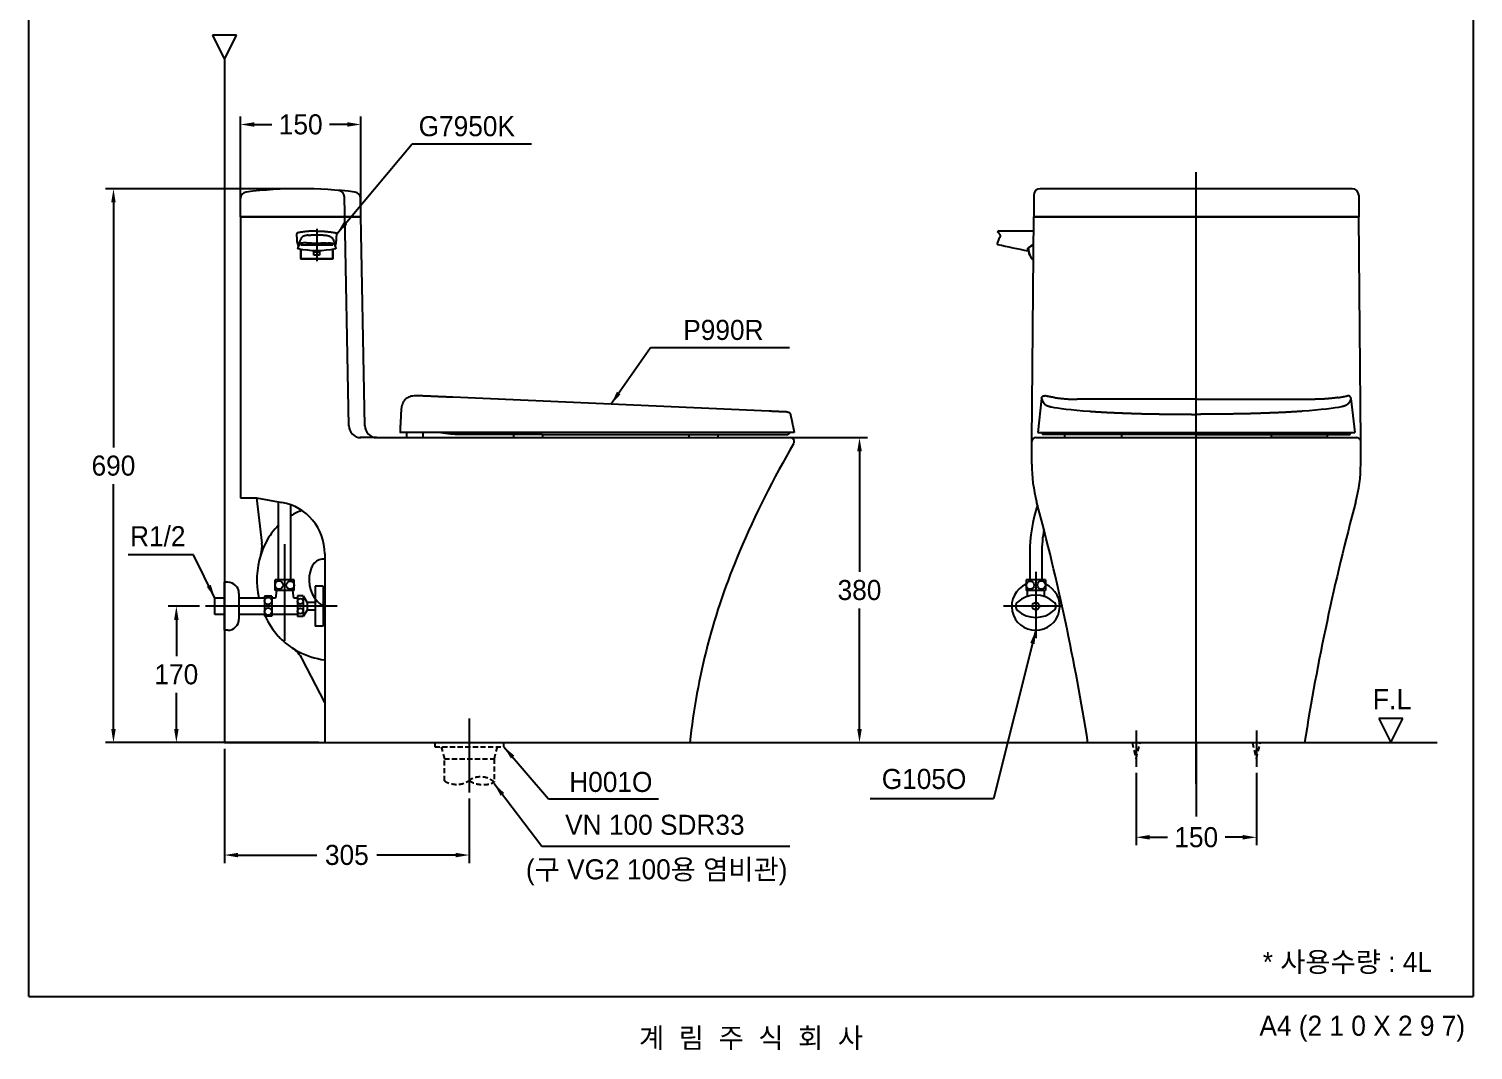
# Model space of a CAD drawing. Header units: millimetres. Extents: x 0 to 1800, y -67 to 2530.
# Drawn here: x 0 to 1800, y -67 to 1205 of the extents above; entities that cross this region are included whole.
import ezdxf
from ezdxf.enums import TextEntityAlignment as Align
from ezdxf.lldxf.tags import DXFTag

# ---------------------------------------------------------------- set-up
doc = ezdxf.new("R2010")
doc.units = ezdxf.units.MM
doc.linetypes.add('DASHED2', pattern=[9.525, 6.35, -3.175])
doc.layers.get('Defpoints').update_dxf_attribs({"color": 1})
for name, color, linetype in [('TEXT', 7, 'Continuous'), ('내부선 및 부속', 4, 'Continuous'), ('도각라인', 255, 'Continuous'), ('외형선', 3, 'Continuous'), ('점선', 6, 'DASHED2'), ('중심선', 1, 'DASHED'), ('치수선', 7, 'Continuous')]:
    doc.layers.add(name, color=color, linetype=linetype)
doc.styles.add('____', font='')
doc.styles.add('타이틀', font='H2GTRM.TTF', dxfattribs={"height": 25})
doc.styles.get('____').set_extended_font_data('굴림')
tags = doc.linetypes.add('DASHDOT', pattern=[70, 31, -13, 13, -13]).pattern_tags.tags
tags[10:11] = [DXFTag(74, 4), DXFTag(75, 0), DXFTag(340, '0'), DXFTag(46, 0.0), DXFTag(50, 0.0), DXFTag(44, 0.0), DXFTag(45, 0.0)]
tags[8:9] = [DXFTag(74, 4), DXFTag(75, 0), DXFTag(340, '0'), DXFTag(46, 0.0), DXFTag(50, 0.0), DXFTag(44, 0.0), DXFTag(45, 0.0)]
tags[6:7] = [DXFTag(74, 4), DXFTag(75, 0), DXFTag(340, '0'), DXFTag(46, 0.0), DXFTag(50, 0.0), DXFTag(44, 0.0), DXFTag(45, 0.0)]
tags[4:5] = [DXFTag(74, 4), DXFTag(75, 0), DXFTag(340, '0'), DXFTag(46, 0.0), DXFTag(50, 0.0), DXFTag(44, 0.0), DXFTag(45, 0.0)]
tags = doc.linetypes.add('DASHED', pattern=[25.72, 12.86, -12.86]).pattern_tags.tags
tags[6:7] = [DXFTag(74, 4), DXFTag(75, 0), DXFTag(340, '0'), DXFTag(46, 0.0), DXFTag(50, 0.0), DXFTag(44, 0.0), DXFTag(45, 0.0)]
tags[4:5] = [DXFTag(74, 4), DXFTag(75, 0), DXFTag(340, '0'), DXFTag(46, 0.0), DXFTag(50, 0.0), DXFTag(44, 0.0), DXFTag(45, 0.0)]
doc.dimstyles.new('MSADIM', dxfattribs={"dimtxt": 33, "dimasz": 17, "dimexe": 10, "dimexo": 7.5, "dimgap": 10, "dimtad": 0, "dimtih": 1, "dimtoh": 1, "dimdec": 0, "dimzin": 1, "dimdsep": 46, "dimtxsty": '____', "dimcen": 11.25, "dimadec": 0, "dimazin": 0, "dimtfac": 1, "dimtdec": 0, "dimtix": 1, "dimtmove": 0, "dimatfit": 3, "dimfxl": 1, "dimtolj": 1, "dimtzin": 1, "dimarcsym": 0})

# ---------------------------------------------------------------- blocks, each defined once
blk = doc.blocks.new('*D11')
at = {"layer": 'Defpoints', "color": 0, "linetype": 'Continuous', "transparency": 16777216}
for p in [(948.8, 696.1), (1035.2, 696.1), (823.8, 316.1)]:
    blk.add_point(p, dxfattribs=at)
at = {"layer": '치수선', "color": 0, "linetype": 'Continuous', "lineweight": -2, "transparency": 16777216}
for p, q in [((956.3, 696.1), (1045.2, 696.1)), ((1035.2, 679.1), (1035.2, 528.9)), ((1035.2, 333.1), (1035.2, 483.3)), ((831.3, 316.1), (1045.2, 316.1))]:
    blk.add_line(p, q, dxfattribs=at)
at = {"layer": '치수선', "color": 0, "linetype": 'Continuous', "transparency": 16777216}
for points in [[(1032.4, 679.1), (1038.1, 679.1), (1035.2, 696.1)], [(1032.4, 333.1), (1038.1, 333.1), (1035.2, 316.1)]]:
    blk.add_solid(points, dxfattribs=at)
at = {"layer": '치수선', "color": 0, "linetype": 'Continuous', "transparency": 16777216, "insert": (1035.2, 506.1), "char_height": 25, "attachment_point": 5, "style": '____'}
blk.add_mtext('\\A1;380', dxfattribs=at)
blk = doc.blocks.new('*D12')
at = {"layer": 'Defpoints', "color": 0, "linetype": 'Continuous', "transparency": 16777216}
for p in [(413.8, 1086.2), (263.8, 971.1), (413.8, 971.1)]:
    blk.add_point(p, dxfattribs=at)
at = {"layer": '치수선', "color": 0, "linetype": 'Continuous', "lineweight": -2, "transparency": 16777216}
for p, q in [((263.8, 978.6), (263.8, 1096.2)), ((280.8, 1086.2), (302.9, 1086.2)), ((396.8, 1086.2), (374.7, 1086.2)), ((413.8, 978.6), (413.8, 1096.2))]:
    blk.add_line(p, q, dxfattribs=at)
at = {"layer": '치수선', "color": 0, "linetype": 'Continuous', "transparency": 16777216}
for points in [[(280.8, 1089), (280.8, 1083.4), (263.8, 1086.2)], [(396.8, 1089), (396.8, 1083.4), (413.8, 1086.2)]]:
    blk.add_solid(points, dxfattribs=at)
at = {"layer": '치수선', "color": 0, "linetype": 'Continuous', "transparency": 16777216, "insert": (338.8, 1086.2), "char_height": 25, "attachment_point": 5, "style": '____'}
blk.add_mtext('\\A1;150', dxfattribs=at)
blk = doc.blocks.new('*D8')
at = {"layer": 'Defpoints', "color": 0, "linetype": 'Continuous', "transparency": 16777216}
for p in [(243.8, 316.1), (548.8, 253.9), (548.8, 176.1)]:
    blk.add_point(p, dxfattribs=at)
at = {"layer": '치수선', "color": 0, "linetype": 'Continuous', "lineweight": -2, "transparency": 16777216}
for p, q in [((243.8, 308.6), (243.8, 166.1)), ((548.8, 246.4), (548.8, 166.1)), ((260.8, 176.1), (359, 176.1)), ((531.8, 176.1), (433.6, 176.1))]:
    blk.add_line(p, q, dxfattribs=at)
at = {"layer": '치수선', "color": 0, "linetype": 'Continuous', "transparency": 16777216}
for points in [[(260.8, 178.9), (260.8, 173.2), (243.8, 176.1)], [(531.8, 178.9), (531.8, 173.2), (548.8, 176.1)]]:
    blk.add_solid(points, dxfattribs=at)
at = {"layer": '치수선', "color": 0, "linetype": 'Continuous', "transparency": 16777216, "insert": (396.3, 176.1), "char_height": 25, "attachment_point": 5, "style": '____'}
blk.add_mtext('\\A1;305', dxfattribs=at)
blk = doc.blocks.new('*D9')
at = {"layer": 'Defpoints', "color": 0, "linetype": 'Continuous', "transparency": 16777216}
for p in [(220.2, 486.1), (183.8, 316.1), (243.8, 316.1)]:
    blk.add_point(p, dxfattribs=at)
at = {"layer": '치수선', "color": 0, "linetype": 'Continuous', "lineweight": -2, "transparency": 16777216}
for p, q in [((212.7, 486.1), (173.8, 486.1)), ((183.8, 469.1), (183.8, 423.9)), ((183.8, 333.1), (183.8, 378.2)), ((236.3, 316.1), (173.8, 316.1))]:
    blk.add_line(p, q, dxfattribs=at)
at = {"layer": '치수선', "color": 0, "linetype": 'Continuous', "transparency": 16777216}
for points in [[(181, 469.1), (186.6, 469.1), (183.8, 486.1)], [(181, 333.1), (186.6, 333.1), (183.8, 316.1)]]:
    blk.add_solid(points, dxfattribs=at)
at = {"layer": '치수선', "color": 0, "linetype": 'Continuous', "transparency": 16777216, "insert": (183.8, 401.1), "char_height": 25, "attachment_point": 5, "style": '____'}
blk.add_mtext('\\A1;170', dxfattribs=at)
blk = doc.blocks.new('*D10')
at = {"layer": 'Defpoints', "color": 0, "linetype": 'Continuous', "transparency": 16777216}
for p in [(1379.9, 286.1), (1529.9, 286.1), (1529.9, 198.2)]:
    blk.add_point(p, dxfattribs=at)
at = {"layer": '치수선', "color": 0, "linetype": 'Continuous', "lineweight": -2, "transparency": 16777216}
for p, q in [((1379.9, 278.6), (1379.9, 188.2)), ((1529.9, 278.6), (1529.9, 188.2)), ((1396.9, 198.2), (1419, 198.2)), ((1512.9, 198.2), (1490.9, 198.2))]:
    blk.add_line(p, q, dxfattribs=at)
at = {"layer": '치수선', "color": 0, "linetype": 'Continuous', "transparency": 16777216}
for points in [[(1396.9, 201.1), (1396.9, 195.4), (1379.9, 198.2)], [(1512.9, 201.1), (1512.9, 195.4), (1529.9, 198.2)]]:
    blk.add_solid(points, dxfattribs=at)
at = {"layer": '치수선', "color": 0, "linetype": 'Continuous', "transparency": 16777216, "insert": (1454.9, 198.2), "char_height": 25, "attachment_point": 5, "style": '____'}
blk.add_mtext('\\A1;150', dxfattribs=at)
blk = doc.blocks.new('*D5')
at = {"layer": 'Defpoints', "color": 0, "linetype": 'Continuous', "transparency": 16777216}
for p in [(105.4, 1006.1), (338.8, 1006.1), (368.8, 316.1)]:
    blk.add_point(p, dxfattribs=at)
at = {"layer": '치수선', "color": 0, "linetype": 'Continuous', "lineweight": -2, "transparency": 16777216}
for p, q in [((331.3, 1006.1), (95.4, 1006.1)), ((105.4, 989.1), (105.4, 683.9)), ((105.4, 333.1), (105.4, 638.3)), ((361.3, 316.1), (95.4, 316.1))]:
    blk.add_line(p, q, dxfattribs=at)
at = {"layer": '치수선', "color": 0, "linetype": 'Continuous', "transparency": 16777216}
for points in [[(102.6, 989.1), (108.2, 989.1), (105.4, 1006.1)], [(102.6, 333.1), (108.2, 333.1), (105.4, 316.1)]]:
    blk.add_solid(points, dxfattribs=at)
at = {"layer": '치수선', "color": 0, "linetype": 'Continuous', "transparency": 16777216, "insert": (105.4, 661.1), "char_height": 25, "attachment_point": 5, "style": '____'}
blk.add_mtext('\\A1;690', dxfattribs=at)

msp = doc.modelspace()

# ---------------------------------------------------------------- linework, layer by layer
for p, q in [((948.8, 696.1), (974.5, 696.1)), ((1454.9, 316.1), (1454.9, 224.1))]:
    msp.add_line(p, q)
at = {"layer": '내부선 및 부속', "linetype": 'Continuous'}
for p, q in [((398.8, 710.8), (393.3, 996.3)), ((263.8, 971.1), (413.8, 971.1)), ((413.8, 971.1), (263.8, 971.1)), ((1252.4, 971.1), (1657.4, 971.1)), ((1252.1, 953.4), (1208.7, 953.4)), ((1252.1, 953.4), (1208.7, 953.4)), ((338.8, 930.7), (338.8, 919.2)), ((339.3, 918.7), (378.3, 918.7)), ((355.3, 923.5), (355.3, 928.9)), ((355.3, 928.9), (355.3, 927.6)), ((355.3, 923.5), (355.3, 927.6)), ((355.3, 927.6), (362.3, 927.6)), ((362.3, 923.5), (355.3, 923.5)), ((362.3, 928.9), (362.3, 923.5)), ((362.3, 927.6), (362.3, 923.5)), ((378.8, 919.2), (378.8, 930.7)), ((1245.1, 931.3), (1245.1, 932)), ((1245.1, 932), (1245.1, 931.3)), ((922.7, 729), (528.2, 746.4)), ((1262.1, 745), (1257.3, 702.6)), ((1647.8, 745), (1652.6, 702.6)), ((953.8, 702.6), (530.2, 702.6)), ((1257.3, 702.6), (1652.6, 702.6)), ((1262.9, 702.6), (1262.9, 701.1)), ((1647, 702.6), (1647, 701.1)), ((433.8, 696.1), (412.7, 696.1)), ((470.5, 696.1), (491.5, 696.1)), ((603.9, 696.1), (640.4, 696.1)), ((639.6, 700.1), (914, 700.1)), ((822.5, 696.1), (859, 696.1)), ((1254.9, 696.1), (1654.9, 696.1)), ((1454.9, 700.1), (1263.9, 700.1)), ((1292.3, 696.1), (1360.8, 696.1)), ((1454.9, 700.1), (1646, 700.1)), ((1617.5, 696.1), (1549.1, 696.1)), ((283.8, 621.1), (315.3, 615.4)), ((311.3, 518.8), (311.3, 616.2)), ((326.3, 518.8), (326.3, 612.4)), ((368.8, 551.5), (368.8, 366.1)), ((1247.4, 551.9), (1247.4, 518.8)), ((1262.4, 551.9), (1262.4, 518.8)), ((247.8, 516.1), (243.8, 516.1)), ((330.8, 518.8), (306.8, 518.8)), ((306.8, 505.8), (306.8, 518.8)), ((330.8, 505.8), (306.8, 505.8)), ((308.8, 505.8), (307.3, 496.3)), ((330.3, 496.3), (328.8, 505.8)), ((330.8, 505.8), (330.8, 518.8)), ((356.8, 511.1), (356.8, 461.1)), ((366.8, 511.1), (356.8, 511.1)), ((366.8, 511.1), (366.8, 461.1)), ((1266.9, 518.8), (1242.9, 518.8)), ((1242.9, 518.8), (1242.9, 505.8)), ((1266.9, 505.8), (1242.9, 505.8)), ((1244.4, 505.8), (1244.4, 498.4)), ((1265.4, 505.8), (1265.4, 498.4)), ((1266.9, 518.8), (1266.9, 505.8)), ((231.8, 475.8), (231.8, 496.3)), ((243.8, 496.3), (231.8, 496.3)), ((261.8, 502.1), (261.8, 470.1)), ((293.8, 496.3), (261.8, 496.3)), ((293.8, 498.6), (293.8, 473.6)), ((302.8, 498.6), (293.8, 498.6)), ((302.8, 498.6), (302.8, 473.6)), ((307.3, 496.3), (302.8, 496.3)), ((334.8, 496.3), (330.3, 496.3)), ((341.8, 499.1), (334.8, 499.1)), ((334.8, 499.1), (334.8, 473.1)), ((341.8, 499.1), (341.8, 473.1)), ((341.8, 499.1), (346.8, 490.8)), ((346.8, 490.8), (346.8, 481.3)), ((356.8, 490.8), (346.8, 490.8)), ((243.8, 475.8), (231.8, 475.8)), ((293.8, 475.8), (261.8, 475.8)), ((302.8, 473.6), (293.8, 473.6)), ((334.8, 475.8), (302.8, 475.8)), ((341.8, 473.1), (334.8, 473.1)), ((346.8, 481.3), (341.8, 473.1)), ((356.8, 481.3), (346.8, 481.3)), ((247.8, 456.1), (243.8, 456.1)), ((366.8, 461.1), (356.8, 461.1))]:
    msp.add_line(p, q, dxfattribs=at)
for centre, radius in [((311.8, 512.5), 5), ((325.8, 512.2), 5), ((1248, 512.2), 5), ((1261.9, 512.5), 5), ((298.3, 492.6), 4.5), ((338.3, 492.1), 3.5), ((1254.9, 486.1), 4.5), ((298.3, 479.6), 4.5), ((338.3, 480.1), 3.5)]:
    msp.add_circle(centre, radius, dxfattribs=at)
for centre, radius, start, end in [((385.3, 996.1), 8, 1.1011, 85.2095), ((1637, 2884.4), 1994.5, 257.5596, 258.6672), ((339.3, 919.2), 0.5, 180.001, 270), ((1272.9, 933.7), 27.3, 182.7383, 182.7402), ((1272.9, 933.7), 27.3, 182.8888, 201.9925), ((413.8, 711.1), 15, 180, 270), ((1254.9, 691.1), 5, 90, 180), ((1263.9, 701.1), 1, 180, 270), ((1646, 701.1), 1, 270, 0), ((1654.9, 691.1), 5, 0, 90), ((303.8, 551.5), 65, 0, 79.8514), ((1442.4, 551.9), 194.9, 161.8845, 180), ((367.1, 529.9), 80, 109.5795, 120.6168), ((370.9, 526.7), 85, 139.3108, 156.8482), ((367.1, 529.9), 80, 134.1703, 139.3108), ((1442.4, 551.9), 179.9, 170.3043, 180), ((389.2, 518.8), 105, 156.8482, 162.6144), ((367.1, 529.9), 15, 83.2752, 139.3108), ((389.2, 518.8), 40, 156.8482, 222.0865), ((389.2, 518.8), 40, 156.8482, 222.0865), ((370.9, 526.7), 20, 139.3108, 156.8482), ((247.8, 502.1), 14, 0, 90), ((1254.9, 486.1), 30, 113.5784, 66.422), ((374.4, 505.4), 20, 222.0865, 242.2776), ((383.7, 523.1), 40, 242.2776, 248.153), ((360.4, 486.1), 7.84, 324.9654, 35.0346), ((1236.9, 486.1), 7, 132.501, 227.499), ((1254.9, 466.4), 33.6, 47.499, 132.501), ((1272.9, 486.1), 7, 312.501, 47.499), ((247.8, 470.1), 14, 270, 360), ((1254.9, 505.7), 33.6, 227.499, 312.501), ((374.4, 505.4), 85, 237.3844, 242.2776), ((383.7, 523.1), 105, 242.2776, 261.8475)]:
    msp.add_arc(centre, radius, start, end, dxfattribs=at)
at = {"layer": '내부선 및 부속', "linetype": 'Continuous', "extrusion": (0, 0, -1)}
for centre, radius, start, end in [((-339.3, 919.2), 0.5, 270, 0), ((-378.3, 919.2), 0.5, 180, 270), ((-1272.9, 933.7), 27.3, 338.0075, 357.1112), ((-1272.9, 933.7), 27.3, 357.2598, 357.2617)]:
    msp.add_arc(centre, radius, start, end, dxfattribs=at)
at = {"layer": '내부선 및 부속', "linetype": 'Continuous'}
for points, knots in [([(334.7, 951.2), (334.6, 951.1), (334.5, 951.1), (334.3, 951), (334.2, 950.9), (334.1, 950.7), (334, 950.6), (333.9, 950.4), (333.9, 950.3), (333.9, 950.2), (333.9, 950.2), (333.9, 950.1)], [0, 0, 0, 0, 0.237659, 0.237659, 0.475331, 0.475331, 0.712783, 0.712783, 0.949763, 0.949763, 1, 1, 1, 1]), ([(334.8, 938), (334.6, 939.6), (334.3, 943.5), (334, 947.7), (333.9, 950.1)], [0, 0, 0, 0, 0.442055, 1, 1, 1, 1]), ([(347.7, 952.9), (346.9, 952.9), (345.7, 952.8), (344, 952.6), (342.6, 952.4), (341.5, 952.3), (340.5, 952.1), (339.5, 952), (338.8, 951.9), (338.3, 951.8), (338.1, 951.8), (337.8, 951.7), (337.5, 951.6), (337.1, 951.6), (336.8, 951.5), (336.3, 951.4), (335.5, 951.3), (335, 951.2), (334.7, 951.2)], [0, 0, 0, 0, 0.052077, 0.079256, 0.118311, 0.15774, 0.173361, 0.216285, 0.275506, 0.305429, 0.320433, 0.335454, 0.39566, 0.438725, 0.48183, 0.54653, 0.697587, 1, 1, 1, 1]), ([(334.8, 938), (334.9, 937.7), (334.9, 937.5), (335, 937.1), (335, 936.9), (335.1, 936.6), (335.1, 936.4), (335.1, 936.3)], [0, 0, 0, 0, 0.354271, 0.354271, 0.708349, 0.708349, 1, 1, 1, 1]), ([(370.4, 938.5), (369.7, 938.4), (368.4, 938.4), (366.6, 938.3), (365.1, 938.2), (363.9, 938.2), (363, 938.1), (361.2, 938.1), (358.3, 938), (354.3, 938.1), (350.2, 938.3), (347, 938.5), (344.4, 938.6), (342.4, 938.6), (340.8, 938.5), (339.4, 938.3), (338.3, 937.8), (337.1, 936.9), (336, 935), (335.4, 933.4), (335, 932.4)], [0, 0, 0, 0, 0.03254, 0.060086, 0.082794, 0.10074, 0.113954, 0.122461, 0.183904, 0.243695, 0.304852, 0.3665, 0.39496, 0.430193, 0.472938, 0.494052, 0.545318, 0.602868, 0.758065, 1, 1, 1, 1]), ([(348, 948.3), (347.5, 948.2), (346.5, 948.1), (345.3, 947.9), (344.2, 947.6), (343.1, 947.3), (342, 946.8), (341.1, 946.3), (340.4, 945.7), (339.9, 945.2), (339.3, 944.3), (338.7, 943.3), (338.2, 942.1), (337.6, 940.7), (336.9, 938.9), (336.3, 937.2), (335.9, 935.9), (335.7, 935.3), (335.5, 935)], [0, 0, 0, 0, 0.037522, 0.065664, 0.091243, 0.126714, 0.156176, 0.204966, 0.237518, 0.267619, 0.301217, 0.389954, 0.448544, 0.514855, 0.666436, 0.830013, 0.906039, 1, 1, 1, 1]), ([(358.8, 953.4), (357.9, 953.4), (356.5, 953.4), (354.6, 953.4), (353.2, 953.3), (351.8, 953.2), (350.4, 953.2), (349, 953.1), (348.1, 953), (347.7, 952.9)], [0, 0, 0, 0, 0.250709, 0.375955, 0.501094, 0.626167, 0.751076, 0.875691, 1, 1, 1, 1]), ([(348, 948.3), (348.5, 948.3), (349.5, 948.4), (350.9, 948.5), (352.4, 948.6), (354.2, 948.6), (356.3, 948.7), (358.7, 948.7), (361.1, 948.7), (363.2, 948.6), (364.6, 948.6), (365.7, 948.6), (366.8, 948.5), (368.2, 948.4), (369.3, 948.3), (369.8, 948.2)], [0, 0, 0, 0, 0.06665, 0.13441, 0.199231, 0.271379, 0.377734, 0.486818, 0.604544, 0.700374, 0.770019, 0.808292, 0.846579, 0.923223, 1, 1, 1, 1]), ([(358.8, 953.4), (360, 953.4), (362.4, 953.4), (365.5, 953.3), (367.9, 953.1), (369.7, 953), (371.4, 952.8), (373.2, 952.6), (374.8, 952.4), (375.9, 952.3), (376.7, 952.2), (377.4, 952.1), (378.1, 952), (378.8, 951.9), (379.3, 951.8), (379.7, 951.7), (380.2, 951.6), (380.7, 951.6), (381.3, 951.5), (381.9, 951.4), (382.4, 951.3), (382.7, 951.2), (382.9, 951.2)], [0, 0, 0, 0, 0.058286, 0.126984, 0.155345, 0.186487, 0.218178, 0.249825, 0.281157, 0.313988, 0.328069, 0.344797, 0.370256, 0.402277, 0.436768, 0.469269, 0.500484, 0.563215, 0.63621, 0.750221, 0.875112, 1, 1, 1, 1]), ([(369.8, 948.2), (370.4, 948.2), (371.3, 948.1), (372.6, 947.8), (374.1, 947.5), (375.3, 947), (376.3, 946.4), (377.2, 945.7), (378.3, 944.6), (379.1, 942.8), (380.2, 940.3), (380.9, 938.2), (381.6, 936.2), (381.9, 935.4), (382.1, 935)], [0, 0, 0, 0, 0.036197, 0.065728, 0.095998, 0.156829, 0.187649, 0.219006, 0.281499, 0.404256, 0.524886, 0.763254, 0.87214, 1, 1, 1, 1]), ([(370.4, 938.5), (370.8, 938.5), (371.7, 938.5), (373.4, 938.6), (375.4, 938.6), (377.3, 938.5), (378.6, 938.2), (379.5, 937.7), (380.3, 937.1), (381.1, 936), (381.9, 934.4), (382.4, 933.1), (382.6, 932.4)], [0, 0, 0, 0, 0.030694, 0.063736, 0.127649, 0.191548, 0.255554, 0.315432, 0.400382, 0.50776, 0.75545, 1, 1, 1, 1]), ([(382.5, 936.3), (382.5, 936.4), (382.6, 936.6), (382.7, 937), (382.7, 937.2), (382.7, 937.6), (382.8, 937.8), (382.8, 938)], [0, 0, 0, 0, 0.357905, 0.357905, 0.715892, 0.715892, 1, 1, 1, 1]), ([(382.8, 938), (383, 939.6), (383.4, 943.5), (383.6, 947.7), (383.7, 950.1)], [0, 0, 0, 0, 0.442081, 1, 1, 1, 1]), ([(382.9, 951.2), (383, 951.1), (383.1, 951.1), (383.3, 951), (383.4, 950.9), (383.5, 950.7), (383.6, 950.6), (383.7, 950.4), (383.7, 950.3), (383.7, 950.2), (383.7, 950.2), (383.7, 950.1)], [0, 0, 0, 0, 0.23766, 0.23766, 0.475334, 0.475334, 0.712788, 0.712788, 0.949769, 0.949769, 1, 1, 1, 1]), ([(1206.7, 938.1), (1206.6, 938), (1206.6, 937.8), (1206.6, 937.5), (1206.7, 937.3), (1206.8, 937.1), (1207.1, 936.9), (1207.2, 936.8), (1207.4, 936.8)], [0, 0, 0, 0, 0.242913, 0.370325, 0.499637, 0.629004, 0.756569, 1, 1, 1, 1]), ([(1210.5, 946.6), (1210.2, 946), (1209.5, 944.7), (1208.5, 942.6), (1207.5, 940.3), (1206.9, 938.8), (1206.7, 938.1)], [0, 0, 0, 0, 0.213363, 0.483293, 0.750086, 1, 1, 1, 1]), ([(1207.8, 951.9), (1207.7, 952.2), (1207.7, 952.6), (1208, 953.3), (1208.4, 953.4), (1208.7, 953.4)], [0, 0, 0, 0, 0.5, 0.5, 1, 1, 1, 1]), ([(1208.7, 953.4), (1208.6, 953.4), (1208.5, 953.4), (1208.2, 953.3), (1208, 953.2), (1207.9, 953), (1207.8, 952.8), (1207.7, 952.7), (1207.7, 952.5), (1207.7, 952.3), (1207.8, 952.1), (1207.8, 952), (1207.9, 951.9)], [0, 0, 0, 0, 0.097097, 0.205787, 0.336628, 0.482695, 0.549813, 0.610938, 0.670475, 0.731755, 0.86271, 1, 1, 1, 1]), ([(1207.9, 951.9), (1208, 951.7), (1208.4, 951), (1209.1, 950), (1209.8, 949.2), (1210.1, 948.7), (1210.2, 948.7)], [0, 0, 0, 0, 0.206752, 0.568452, 0.927926, 1, 1, 1, 1]), ([(1210.2, 948.7), (1210.3, 948.6), (1210.5, 948.3), (1210.7, 947.7), (1210.7, 947.1), (1210.5, 946.8), (1210.5, 946.6)], [0, 0, 0, 0, 0.243654, 0.50007, 0.756448, 1, 1, 1, 1]), ([(335, 932.4), (335, 932.3), (335, 932.2), (335, 932), (335, 932), (335, 932)], [0, 0, 0, 0, 0.855723, 0.855723, 1, 1, 1, 1]), ([(335.8, 931.3), (335.7, 931.3), (335.6, 931.3), (335.4, 931.5), (335.3, 931.5), (335.2, 931.7), (335.1, 931.8), (335, 931.9), (335, 932), (335, 932)], [0, 0, 0, 0, 0.307428, 0.307428, 0.614768, 0.614768, 0.923628, 0.923628, 1, 1, 1, 1]), ([(335.5, 935), (335.6, 934.8), (335.6, 934.6), (335.6, 934.4), (335.5, 934.3), (335.5, 934.3)], [0, 0, 0, 0, 0.777965, 0.777965, 1, 1, 1, 1]), ([(338.8, 919.2), (338.8, 921.3), (338.8, 924.7), (338.8, 928.7), (338.8, 930.3), (338.8, 930.7)], [0, 0, 0, 0, 0.2361046, 0.3652605, 0.399606, 0.399606, 0.399606, 0.399606]), ([(378.8, 930.7), (378.8, 930.5), (378.8, 929), (378.8, 926.9), (378.8, 924.4), (378.8, 922), (378.8, 920.3), (378.8, 919.2)], [0.6003942, 0.6003942, 0.6003942, 0.6003942, 0.6198491, 0.7478804, 0.811249, 0.8746176, 1, 1, 1, 1]), ([(382.6, 932), (382.6, 931.9), (382.5, 931.8), (382.4, 931.6), (382.3, 931.5), (382.1, 931.4), (382, 931.3), (381.9, 931.3), (381.9, 931.3), (381.9, 931.3)], [0, 0, 0, 0, 0.313649, 0.313649, 0.627583, 0.627583, 0.937467, 0.937467, 1, 1, 1, 1]), ([(382.1, 934.3), (382, 934.5), (382, 934.6), (382.1, 934.9), (382.1, 934.9), (382.1, 935)], [0, 0, 0, 0, 0.779298, 0.779298, 1, 1, 1, 1]), ([(382.6, 932), (382.7, 932.1), (382.7, 932.2), (382.6, 932.4), (382.6, 932.4), (382.6, 932.4)], [0, 0, 0, 0, 0.867529, 0.867529, 1, 1, 1, 1]), ([(1245.1, 932), (1245.3, 932.1), (1245.5, 932.2), (1245.7, 932.4), (1245.7, 932.4), (1245.7, 932.4)], [0, 0, 0, 0, 0.867529, 0.867529, 1, 1, 1, 1]), ([(1245.7, 932.4), (1245.5, 932.3), (1245.4, 932.2), (1245.2, 932), (1245.1, 932), (1245.1, 932)], [0, 0, 0, 0, 0.855723, 0.855723, 1, 1, 1, 1]), ([(1245.1, 931.3), (1245.1, 931.3), (1245.1, 931.3), (1245.1, 931.5), (1245.1, 931.5), (1245.1, 931.7), (1245.1, 931.8), (1245.1, 931.9), (1245.1, 932), (1245.1, 932)], [0, 0, 0, 0, 0.307428, 0.307428, 0.614768, 0.614768, 0.923628, 0.923628, 1, 1, 1, 1]), ([(1245.1, 932), (1245.1, 931.9), (1245.1, 931.8), (1245.1, 931.6), (1245.1, 931.5), (1245.1, 931.4), (1245.1, 931.3), (1245.1, 931.3), (1245.1, 931.3), (1245.1, 931.3)], [0, 0, 0, 0, 0.313649, 0.313649, 0.627583, 0.627583, 0.937467, 0.937467, 1, 1, 1, 1]), ([(1245.1, 930.8), (1245.1, 930.9), (1245.1, 931), (1245.1, 931.1), (1245.1, 931.2), (1245.1, 931.3)], [0, 0, 0, 0, 0.499494, 0.499494, 1, 1, 1, 1]), ([(1245.1, 931.3), (1245.1, 931.2), (1245.1, 931.1), (1245.1, 931), (1245.1, 930.9), (1245.1, 930.8)], [0, 0, 0, 0, 0.500506, 0.500506, 1, 1, 1, 1]), ([(1247.5, 933.7), (1247.4, 933.6), (1247.2, 933.5), (1246.8, 933.2), (1246.7, 933.1), (1246.4, 932.9), (1246.3, 932.8), (1246.2, 932.7), (1246.1, 932.7), (1246.1, 932.7), (1246.1, 932.7), (1246.1, 932.7)], [0, 0, 0, 0, 0.297967, 0.297967, 0.598684, 0.598684, 0.799316, 0.799316, 0.951361, 0.951361, 1, 1, 1, 1]), ([(1247.5, 933.7), (1247.4, 933.6), (1247.2, 933.5), (1246.8, 933.2), (1246.7, 933.1), (1246.4, 932.9), (1246.3, 932.8), (1246.2, 932.7), (1246.1, 932.7), (1246.1, 932.7), (1246.1, 932.7), (1246.1, 932.7)], [0, 0, 0, 0, 0.297764, 0.297764, 0.59828, 0.59828, 0.799005, 0.799005, 0.951038, 0.951038, 1, 1, 1, 1]), ([(1249.3, 935), (1249.1, 934.8), (1248.8, 934.6), (1248.5, 934.4), (1248.5, 934.3), (1248.4, 934.3)], [0, 0, 0, 0, 0.777965, 0.777965, 1, 1, 1, 1]), ([(1248.4, 934.3), (1248.6, 934.5), (1248.9, 934.6), (1249.2, 934.9), (1249.3, 934.9), (1249.3, 935)], [0, 0, 0, 0, 0.779298, 0.779298, 1, 1, 1, 1]), ([(484.3, 748.3), (482.9, 748.3), (480.2, 748.3), (475.4, 747.5), (470, 745.2), (465.6, 739.6), (464.5, 735), (464.2, 732.6)], [0, 0, 0, 0, 0.146093, 0.279997, 0.515438, 0.744272, 1, 1, 1, 1])]:
    msp.add_open_spline(points, degree=3, knots=knots, dxfattribs=at)
for points, degree in [([(335.1, 936.3), (335.3, 935.9), (335.4, 935.4), (335.5, 935)], 3), ([(358.8, 953.4), (358.8, 953.4), (358.8, 953.4), (358.8, 953.4)], 3), ([(382.1, 935), (382.2, 935.4), (382.4, 935.9), (382.5, 936.3)], 3), ([(1252.1, 953.4), (1237.6, 953.4), (1223.2, 953.4), (1208.7, 953.4)], 3), ([(1249.3, 935), (1250, 935.4), (1250.6, 935.9), (1251.3, 936.3)], 3), ([(1251.3, 936.3), (1250.6, 935.9), (1250, 935.4), (1249.3, 935)], 3), ([(1249.7, 935.2), (1250.1, 935.5), (1250.6, 935.8), (1251.8, 936.7)], 3), ([(1251.3, 936.3), (1250.7, 936), (1250.2, 935.6), (1249.7, 935.2)], 3), ([(335.5, 934.3), (335.3, 933.7), (335.1, 933), (335, 932.4)], 3), ([(335.1, 932.6), (335, 932.4)], 1), ([(381.9, 931.3), (366.7, 928), (351, 928), (335.8, 931.3)], 3), ([(378.3, 918.7), (339.3, 918.7)], 1), ([(382.6, 932.4), (382.5, 933), (382.3, 933.7), (382.1, 934.3)], 3), ([(382.7, 932.4), (382.6, 932.6)], 1), ([(1245.1, 932), (1246.1, 932.7)], 1), ([(1246.1, 932.7), (1245.1, 932)], 1), ([(1245.1, 930.8), (1245.1, 932)], 1), ([(1245.1, 932), (1245.1, 930.8)], 1), ([(1245.1, 932), (1245.1, 930.3), (1245.1, 930.3), (1245.1, 932)], 3), ([(1245.1, 931.3), (1245.1, 928), (1245.1, 928), (1245.1, 931.3)], 3), ([(1245.7, 932.4), (1246.6, 933), (1247.5, 933.7), (1248.4, 934.3)], 3), ([(1248.4, 934.3), (1247.5, 933.7), (1246.6, 933), (1245.7, 932.4)], 3), ([(1247.5, 933.7), (1247.6, 933.7), (1247.6, 933.8), (1247.7, 933.8)], 3), ([(1247.7, 933.8), (1247.6, 933.8), (1247.6, 933.7), (1247.5, 933.7)], 3), ([(1247.7, 933.8), (1248.3, 934.3), (1249, 934.7), (1249.7, 935.2)], 3), ([(1249.7, 935.2), (1249, 934.7), (1248.3, 934.3), (1247.7, 933.8)], 3), ([(1250, 919), (1250, 918.8), (1250.2, 918.7), (1250.4, 918.7)], 3), ([(1250.4, 918.7), (1251.5, 918.7)], 1), ([(1251.5, 918.7), (1250.4, 918.7)], 1), ([(1250.4, 918.7), (1250.4, 918.7)], 1), ([(1262.8, 743.2), (1263.2, 742.1), (1263.6, 741.1), (1264.2, 740), (1264.8, 739.1), (1265.6, 738.2)], 5), ([(1265.6, 738.2), (1266.9, 736.9), (1268.6, 735.8), (1270.6, 735.3), (1272.5, 734.8), (1274.3, 734.4)], 5), ([(1286.4, 745), (1290.4, 744.6), (1294.4, 744.2), (1298.5, 743.9), (1302.6, 743.9), (1306.6, 743.9)], 5), ([(1454.9, 743.9), (1380.8, 743.9), (1306.6, 743.9)], 2), ([(1454.9, 743.9), (1529.1, 743.9), (1603.2, 743.9)], 2), ([(1623.5, 745), (1619.4, 744.6), (1615.4, 744.2), (1611.3, 743.9), (1607.3, 743.9), (1603.2, 743.9)], 5), ([(1644.2, 738.2), (1642.9, 736.9), (1641.2, 735.8), (1639.2, 735.3), (1637.4, 734.8), (1635.5, 734.4)], 5), ([(1647.1, 743.2), (1646.7, 742.1), (1646.2, 741.1), (1645.6, 740), (1645, 739.1), (1644.2, 738.2)], 5), ([(944.7, 728), (933.7, 728.5), (922.7, 729)], 2), ([(945.8, 728), (945.6, 728), (945.3, 728), (945.1, 728), (944.9, 728), (944.7, 728)], 5), ([(949.1, 725.1), (951.5, 713.9), (953.8, 702.6)], 2), ([(1274.3, 734.4), (1282.5, 732.6), (1298.8, 730.7), (1322.7, 728.9)], 3), ([(1322.7, 728.9), (1333.9, 728.1), (1345.2, 727.4), (1356.4, 727), (1367.7, 726.6), (1378.9, 726.2)], 5), ([(1587.1, 728.9), (1575.9, 728.1), (1564.7, 727.4), (1553.4, 727), (1542.2, 726.6), (1530.9, 726.2)], 5), ([(1635.5, 734.4), (1627.4, 732.6), (1611, 730.7), (1587.1, 728.9)], 3), ([(530.2, 702.6), (498.1, 702.6), (466, 702.6)], 2), ([(470.5, 702.6), (470.5, 699.3), (470.5, 696.1)], 2), ([(491.5, 696.1), (491.5, 699.3), (491.5, 702.6)], 2), ([(521.7, 701.1), (516.6, 701.8), (511.5, 702.6)], 2), ([(1270.9, 702.6), (1295.6, 702.6), (1320.2, 702.6)], 2), ([(639.6, 700.1), (587.7, 700.1), (535.9, 700.1)], 2), ([(603.9, 700.1), (603.9, 698.1), (603.9, 696.1)], 2), ([(640.4, 696.1), (640.4, 698.1), (640.4, 700.1)], 2), ([(822.5, 700.1), (822.5, 698.1), (822.5, 696.1)], 2), ([(859, 696.1), (859, 698.1), (859, 700.1)], 2), ([(914, 700.1), (929.9, 700.1), (945.8, 700.1)], 2), ([(1291.3, 696.1), (1291.3, 698.1), (1291.3, 700.1)], 2), ([(1361.8, 700.1), (1361.8, 698.1), (1361.8, 696.1)], 2), ([(1548.1, 700.1), (1548.1, 698.1), (1548.1, 696.1)], 2), ([(1618.5, 696.1), (1618.5, 698.1), (1618.5, 700.1)], 2)]:
    msp.add_open_spline(points, degree=degree, dxfattribs=at)
for points, weights in [([(1250, 919), (1246, 925.1), (1245.6, 932.4)], [1, 0.927005145971, 0.920756203014]), ([(1245.6, 932.4), (1245.6, 932.4), (1245.6, 932.4)], [0.920697541812, 0.920697168179, 0.920696794811]), ([(1245.6, 932.4), (1245.6, 932.4), (1245.6, 932.4)], [0.920696794811, 0.920697168179, 0.920697541812]), ([(1245.6, 932.4), (1246, 925.1), (1250, 919)], [0.920756203014, 0.927005145971, 1]), ([(1250.4, 918.7), (1250.1, 918.7), (1250, 919)], [1, 0.878082022013, 1]), ([(488.3, 748.1), (486.3, 748.2), (484.3, 748.3)], [1, 0.999995466787, 1]), ([(528.2, 746.4), (508.2, 747.2), (488.3, 748.1)], [1, 0.999999995809, 1]), ([(1262.2, 744.9), (1262.5, 744.1), (1262.8, 743.2)], [1, 0.999526828527, 1]), ([(1278.3, 746), (1272.3, 746.9), (1266.4, 748.2)], [1, 0.999574856367, 1]), ([(1278.3, 746), (1282.3, 745.4), (1286.4, 745)], [1, 0.999784940854, 1]), ([(1631.5, 746), (1627.5, 745.4), (1623.5, 745)], [1, 0.999784940854, 1]), ([(1631.5, 746), (1637.5, 746.9), (1643.5, 748.2)], [1, 0.999574856367, 1]), ([(1647.6, 744.9), (1647.4, 744.1), (1647.1, 743.2)], [1, 0.999526828527, 1]), ([(463.9, 729.8), (463.2, 716.2), (462.5, 702.6)], [1, 0.99999999674, 1]), ([(464.2, 732.6), (464, 731.3), (464, 729.9)], [1, 0.999320650007, 1]), ([(945.8, 728), (948.6, 727.9), (949.1, 725.1)], [1, 0.778958504917, 1]), ([(466, 702.6), (464.3, 702.6), (462.5, 702.6)], [1, 0.999999997672, 1]), ([(947.8, 702.1), (947.8, 700.1), (945.8, 700.1)], [1, 0.707106781521, 1]), ([(947.7, 702.6), (947.8, 702.3), (947.8, 702.1)], [1, 0.991444861512, 1]), ([(535.6, 700.1), (528.6, 700.1), (521.7, 701.1)], [1, 0.997681786771, 1])]:
    msp.add_rational_spline(points, weights, degree=2, dxfattribs=at)
for points, weights, knots in [([(1262.2, 745.2), (1262.3, 746.7), (1263.6, 747.6), (1264.8, 748.5), (1266.4, 748.2)], [1, 0.914167556406, 1, 0.914167556406, 1], [0, 0, 0, 0.5, 0.5, 1, 1, 1]), ([(1647.7, 745.2), (1647.5, 746.7), (1646.3, 747.6), (1645, 748.5), (1643.5, 748.2)], [1, 0.914167556406, 1, 0.914167556406, 1], [0, 0, 0, 0.5, 0.5, 1, 1, 1]), ([(1378.9, 726.2), (1384.2, 726), (1389.4, 725.9), (1394.9, 725.8), (1400.3, 725.7), (1405.4, 725.6), (1410.4, 725.5), (1415.1, 725.4), (1419.7, 725.3), (1424, 725.3), (1428.2, 725.3), (1432.2, 725.2), (1436.1, 725.2), (1439.7, 725.2), (1443.3, 725.2), (1446.6, 725.2), (1449.8, 725.1), (1452.4, 725.1), (1454.9, 725.1)], [1, 0.999995659105, 1, 0.99999658158, 1, 0.999997636769, 1, 0.999998329207, 1, 0.99999874318, 1, 0.999999006279, 1, 0.999999208376, 1, 0.999999374151, 1, 0.999999614898, 1], [0, 0, 0, 0.138266, 0.138266, 0.281546, 0.281546, 0.414924, 0.414924, 0.536597, 0.536597, 0.648766, 0.648766, 0.752642, 0.752642, 0.847575, 0.847575, 0.932906, 0.932906, 1, 1, 1]), ([(1530.9, 726.2), (1525.7, 726), (1520.4, 725.9), (1515, 725.8), (1509.5, 725.7), (1504.5, 725.6), (1499.4, 725.5), (1494.8, 725.4), (1490.1, 725.3), (1485.9, 725.3), (1481.6, 725.3), (1477.7, 725.2), (1473.7, 725.2), (1470.1, 725.2), (1466.5, 725.2), (1463.3, 725.2), (1460, 725.1), (1457.5, 725.1), (1454.9, 725.1)], [1, 0.999995659105, 1, 0.99999658158, 1, 0.999997636769, 1, 0.999998329207, 1, 0.99999874318, 1, 0.999999006279, 1, 0.999999208376, 1, 0.999999374151, 1, 0.999999614898, 1], [0, 0, 0, 0.138266, 0.138266, 0.281546, 0.281546, 0.414924, 0.414924, 0.536597, 0.536597, 0.648766, 0.648766, 0.752642, 0.752642, 0.847575, 0.847575, 0.932906, 0.932906, 1, 1, 1])]:
    msp.add_rational_spline(points, weights, degree=2, knots=knots, dxfattribs=at)
at = {"layer": '도각라인', "color": 7}
for p, q in [((0, 0), (0, 2530)), ((1800, 2530), (1800, 0)), ((0, 0), (1800, 0))]:
    msp.add_line(p, q, dxfattribs=at)
at = {"layer": '외형선', "linetype": 'Continuous'}
for p, q in [((258.8, 1197.3), (228.8, 1197.3)), ((228.8, 1197.3), (243.8, 1167.3)), ((243.8, 1167.3), (258.8, 1197.3)), ((243.8, 1167.3), (243.8, 316.1)), ((243.8, 456.1), (243.8, 516.1)), ((1712.3, 346.1), (1682.3, 346.1)), ((1682.3, 346.1), (1697.3, 316.1)), ((1697.3, 316.1), (1712.3, 346.1)), ((243.8, 316.1), (1755.3, 316.1))]:
    msp.add_line(p, q, dxfattribs=at)
at = {"layer": '외형선'}
for p, q in [((263.8, 971.1), (263.8, 994)), ((418.8, 710.8), (413.4, 994.2)), ((1252.4, 998.1), (1252.4, 971.1)), ((1649.4, 1006.1), (1260.4, 1006.1)), ((1657.4, 998.1), (1657.4, 971.1)), ((263.8, 971.1), (263.8, 621.1)), ((1249.9, 691.1), (1252.4, 971.1)), ((1657.4, 971.1), (1252.4, 971.1)), ((1659.9, 691.1), (1657.4, 971.1)), ((433.8, 696.1), (948.8, 696.1)), ((1249.9, 663), (1249.9, 691.1)), ((1659.9, 663), (1659.9, 691.1)), ((263.8, 621.1), (283.8, 621.1)), ((283.8, 621.1), (290.4, 564.7)), ((368.8, 366.1), (340.8, 420.4)), ((368.8, 366.1), (368.8, 316.1)), ((368.8, 316.1), (823.8, 316.1)), ((1319.9, 316.1), (1589.9, 316.1))]:
    msp.add_line(p, q, dxfattribs=at)
for centre, radius, start, end in [((271.8, 994), 8, 96.9087, 180), ((338.8, 441.1), 565, 83.1373, 96.9087), ((405.4, 994.1), 8, 1.1011, 83.1373), ((1260.4, 998.1), 8, 90, 180), ((1649.4, 998.1), 8, 0, 90), ((433.8, 711.1), 15, 180, 270), ((1989.9, 84.4), 1200, 149.7699, 156.953), ((948.8, 691.1), 5, 329.7699, 90), ((1429.9, 663), 180, 180, 195.0045), ((1479.9, 663), 180, 344.9955, 0), ((-1578.9, -143.5), 2935, 9.0088, 15.0045), ((4488.7, -143.5), 2935, 164.9955, 170.9912), ((255.6, 560.6), 35, 342.6144, 6.6593), ((389.2, 518.8), 105, 162.6144, 192.3559), ((1654.1, 227.3), 835, 156.953, 173.8956), ((389.2, 518.8), 105, 204.1559, 204.6598), ((389.2, 518.8), 105, 205.5088, 222.0865), ((374.4, 505.4), 85, 222.0865, 237.3844), ((309.7, 404.3), 35, 27.2802, 57.3844)]:
    msp.add_arc(centre, radius, start, end, dxfattribs=at)
at = {"layer": '점선'}
for p, q in [((505.8, 316.1), (505.8, 311.1)), ((505.8, 311.1), (591.8, 311.1)), ((513.8, 311.1), (517.8, 296.1)), ((583.8, 311.1), (579.8, 296.1)), ((591.8, 311.1), (591.8, 316.1)), ((1374.9, 316.1), (1379.9, 296.1)), ((1379.9, 296.1), (1384.9, 316.1)), ((1524.9, 316.1), (1529.9, 296.1)), ((1529.9, 296.1), (1534.9, 316.1)), ((517.8, 296.1), (579.8, 296.1)), ((517.8, 268.6), (517.8, 296.1)), ((579.8, 296.1), (579.8, 266.8))]:
    msp.add_line(p, q, dxfattribs=at)
for centre, radius, start, end in [((563.1, 249.1), 24.4, 46.5379, 123.8822), ((533.1, 292.2), 28.1, 237.1476, 305.6288), ((566.2, 295.9), 32.1, 237.1903, 295.1018)]:
    msp.add_arc(centre, radius, start, end, dxfattribs=at)
at = {"layer": '중심선', "linetype": 'DASHDOT'}
for p, q in [((1454.9, 264.8), (1454.9, 1026.9)), ((358.8, 956.1), (358.8, 916.1)), ((338.8, 936.1), (378.8, 936.1)), ((318.8, 443.1), (318.8, 563.4)), ((1254.9, 528.8), (1254.9, 446.1)), ((384.3, 486.1), (220.2, 486.1)), ((1288.7, 486.1), (1214.9, 486.1)), ((548.8, 346.1), (548.8, 286.1)), ((548.8, 346.1), (548.8, 253.9)), ((1379.9, 331.1), (1379.9, 286.1)), ((1529.9, 331.1), (1529.9, 286.1))]:
    msp.add_line(p, q, dxfattribs=at)
at = {"layer": '치수선', "linetype": 'Continuous'}
for p, q in [((494.5, 1062.1), (626.5, 1062.1)), ((656.1, 187.3), (948.4, 187.3))]:
    msp.add_line(p, q, dxfattribs=at)

# ---------------------------------------------------------------- texts
at = {"layer": 'TEXT', "style": '타이틀'}
for s, p in [('P990R', (865.6, 830.3)), ('G105O', (1115.7, 270.9)), ('* 사용수량 : 4L', (1643.3, 42.9)), ('계  림  주  식  회  사', (900, -51.7))]:
    msp.add_text(s, height=25, dxfattribs=at).set_placement(p, align=Align.MIDDLE_CENTER)
msp.add_text('A4 (2 1 0 X 2 9 7)', height=25, dxfattribs=at).set_placement((1790, -36.5), align=Align.MIDDLE_RIGHT)
at = {"layer": 'TEXT', "char_height": 25, "attachment_point": 1, "line_spacing_factor": 0.963855, "style": '타이틀'}
for s, insert, width in [('\\A1;G7950K', (485.8, 1096.6), 248.993), ('\\A1;R1/2', (126.1, 585.8), 248.993), ('{\\fﾱﾼﾸﾲ|b0|i0|c129|p0;F\\fﾱﾼﾸﾲ|b0|i0|c0|p0;.L}', (1674.8, 382.8), 248.993), ('\\A1;VN 100 SDR33', (668.4, 226.3), 379.657), ('\\A1;(구 VG2 100{\\fGulim|b0|i0|c129|p50;용 염비관)}', (619.5, 170.8), 379.657)]:
    msp.add_mtext(s, dxfattribs=dict(at, insert=insert, width=width))
at = {"layer": '치수선', "linetype": 'Continuous', "style": '타이틀'}
msp.add_text('H001O', height=25, dxfattribs=at).set_placement((725.3, 267.2), align=Align.MIDDLE_CENTER)

# ---------------------------------------------------------------- dimensions: what is measured, and where the dimension line sits
at = {"layer": '치수선', "linetype": 'Continuous'}
for base, p1, p2, picture, middle in [((413.8, 1086.2), (263.8, 971.1), (413.8, 971.1), '*D12', (338.8, 1086.2)), ((548.8, 176.1), (243.8, 316.1), (548.8, 253.9), '*D8', (396.3, 176.1)), ((1529.9, 198.2), (1379.9, 286.1), (1529.9, 286.1), '*D10', (1454.9, 198.2))]:
    dim = msp.add_linear_dim(base=base, p1=p1, p2=p2, dimstyle='MSADIM', override={"dimtxt": 25}, dxfattribs=at)
    dim.commit()
    dim.dimension.update_dxf_attribs({"geometry": picture, "text_midpoint": middle})
for base, p1, p2, picture, middle in [((105.4, 1006.1), (368.8, 316.1), (338.8, 1006.1), '*D5', (105.4, 661.1)), ((1035.2, 696.1), (823.8, 316.1), (948.8, 696.1), '*D11', (1035.2, 506.1))]:
    dim = msp.add_linear_dim(base=base, p1=p1, p2=p2, angle=90, dimstyle='MSADIM', override={"dimtxt": 25}, dxfattribs=at)
    dim.commit()
    dim.dimension.update_dxf_attribs({"geometry": picture, "text_midpoint": middle})
dim = msp.add_linear_dim(base=(183.8, 316.1), p1=(220.2, 486.1), p2=(243.8, 316.1), angle=90, dimstyle='MSADIM', override={"dimtxt": 25}, dxfattribs=at)
dim.commit()
dim.dimension.update_dxf_attribs({"geometry": '*D9', "text_midpoint": (183.8, 401.1), "dimtype": 160})

# ---------------------------------------------------------------- leaders
at = {"layer": '치수선', "linetype": 'Continuous', "annotation_type": 0, "has_hookline": 1, "hookline_direction": 0}
for points in [[(383.7, 950.1), (477.5, 1062.1), (494.5, 1062.1)], [(579.8, 265.2), (639.1, 187.3), (656.1, 187.3)]]:
    msp.add_leader(points, dimstyle='MSADIM', override={"dimtxt": 25}, dxfattribs=at)
at = {"layer": '치수선', "linetype": 'Continuous'}
for points in [[(725.5, 737.7), (774.8, 808.5), (948.1, 808.5)], [(231.8, 496.3), (205.1, 550), (123.8, 550)], [(1254.9, 456.1), (1202.3, 246.1), (1048.7, 246.1)], [(591.8, 311.1), (647.7, 246.1), (784.7, 246.1)]]:
    msp.add_leader(points, dimstyle='MSADIM', override={"dimtxt": 25}, dxfattribs=at)

doc.saveas('drawing.dxf')
